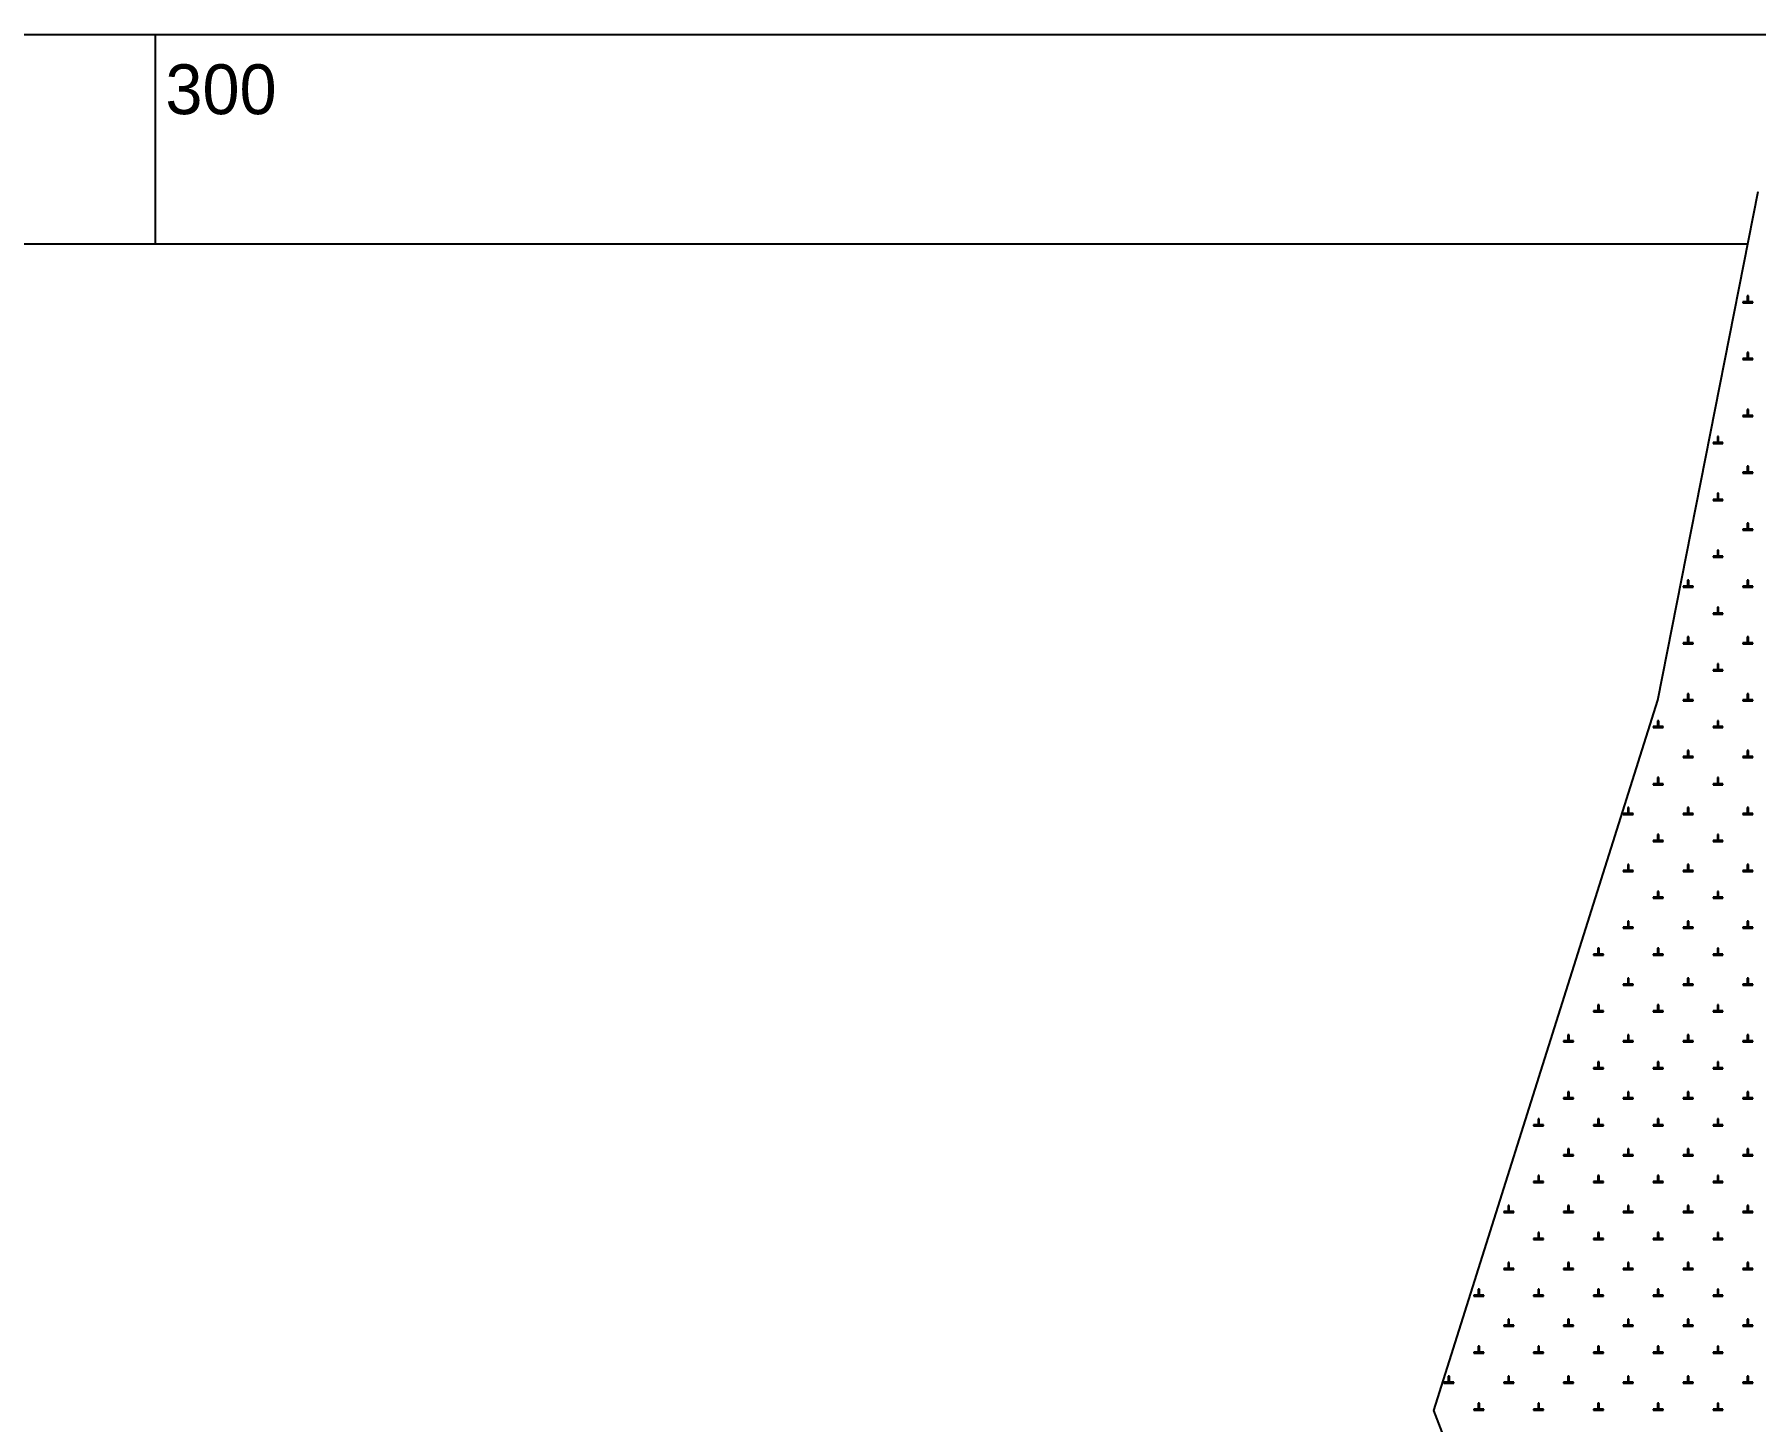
# Model space of a CAD drawing. Extents: x 550890 to 551618, y 1839259 to 1840146.
# Drawn here: x 551293.9 to 551380.3, y 1840040.9 to 1840110.5 of the extents above; entities that cross this region are included whole.
import ezdxf

# ---------------------------------------------------------------- set-up
doc = ezdxf.new("R2010")
doc.units = 0
for name, color, linetype in [('Level 10', 7, 'Continuous'), ('Level 19', 7, 'Continuous'), ('Level 63', 7, 'Continuous')]:
    doc.layers.add(name, color=color, linetype=linetype)

msp = doc.modelspace()

# ---------------------------------------------------------------- linework, layer by layer
at = {"layer": 'Level 10'}
msp.add_lwpolyline([(551419.93, 1839941.82), (551449.31, 1839963.25), (551424.53, 1839996.55), (551383.5, 1839991.13), (551380.09, 1840000), (551364.14, 1840041.48), (551375.37, 1840077.11), (551380.41, 1840102.63)], dxfattribs=at)
at = {"layer": 'Level 19'}
for p, q in [((551379.86, 1840097.09), (551379.64, 1840097.09)), ((551379.64, 1840097.09), (551379.64, 1840097.04)), ((551379.64, 1840097.04), (551380.14, 1840097.04)), ((551379.92, 1840097.39), (551379.86, 1840097.39)), ((551379.86, 1840097.39), (551379.86, 1840097.09)), ((551379.92, 1840097.09), (551379.92, 1840097.39)), ((551380.14, 1840097.09), (551379.92, 1840097.09)), ((551380.14, 1840097.04), (551380.14, 1840097.09)), ((551379.92, 1840094.54), (551379.86, 1840094.54)), ((551379.86, 1840094.54), (551379.86, 1840094.24)), ((551379.92, 1840094.24), (551379.92, 1840094.54)), ((551379.86, 1840094.24), (551379.64, 1840094.24)), ((551379.64, 1840094.24), (551379.64, 1840094.19)), ((551379.64, 1840094.19), (551380.14, 1840094.19)), ((551380.14, 1840094.24), (551379.92, 1840094.24)), ((551380.14, 1840094.19), (551380.14, 1840094.24)), ((551379.92, 1840091.69), (551379.86, 1840091.69)), ((551379.86, 1840091.69), (551379.86, 1840091.39)), ((551379.92, 1840091.39), (551379.92, 1840091.69)), ((551379.86, 1840091.39), (551379.64, 1840091.39)), ((551379.64, 1840091.39), (551379.64, 1840091.34)), ((551379.64, 1840091.34), (551380.14, 1840091.34)), ((551380.14, 1840091.39), (551379.92, 1840091.39)), ((551380.14, 1840091.34), (551380.14, 1840091.39)), ((551378.36, 1840090.04), (551378.14, 1840090.04)), ((551378.14, 1840090.04), (551378.14, 1840089.99)), ((551378.14, 1840089.99), (551378.64, 1840089.99)), ((551378.42, 1840090.34), (551378.36, 1840090.34)), ((551378.36, 1840090.34), (551378.36, 1840090.04)), ((551378.42, 1840090.04), (551378.42, 1840090.34)), ((551378.64, 1840090.04), (551378.42, 1840090.04)), ((551378.64, 1840089.99), (551378.64, 1840090.04)), ((551379.86, 1840088.54), (551379.64, 1840088.54)), ((551379.64, 1840088.54), (551379.64, 1840088.49)), ((551379.64, 1840088.49), (551380.14, 1840088.49)), ((551379.92, 1840088.84), (551379.86, 1840088.84)), ((551379.86, 1840088.84), (551379.86, 1840088.54)), ((551379.92, 1840088.54), (551379.92, 1840088.84)), ((551380.14, 1840088.54), (551379.92, 1840088.54)), ((551380.14, 1840088.49), (551380.14, 1840088.54)), ((551378.42, 1840087.49), (551378.36, 1840087.49)), ((551378.36, 1840087.49), (551378.36, 1840087.18)), ((551378.42, 1840087.18), (551378.42, 1840087.49)), ((551378.36, 1840087.18), (551378.14, 1840087.18)), ((551378.14, 1840087.18), (551378.14, 1840087.13)), ((551378.14, 1840087.13), (551378.64, 1840087.13)), ((551378.64, 1840087.18), (551378.42, 1840087.18)), ((551378.64, 1840087.13), (551378.64, 1840087.18)), ((551379.86, 1840085.68), (551379.64, 1840085.68)), ((551379.64, 1840085.68), (551379.64, 1840085.63)), ((551379.64, 1840085.63), (551380.14, 1840085.63)), ((551379.92, 1840085.99), (551379.86, 1840085.99)), ((551379.86, 1840085.99), (551379.86, 1840085.68)), ((551379.92, 1840085.68), (551379.92, 1840085.99)), ((551380.14, 1840085.68), (551379.92, 1840085.68)), ((551380.14, 1840085.63), (551380.14, 1840085.68)), ((551378.36, 1840084.33), (551378.14, 1840084.33)), ((551378.14, 1840084.33), (551378.14, 1840084.28)), ((551378.14, 1840084.28), (551378.64, 1840084.28)), ((551378.42, 1840084.63), (551378.36, 1840084.63)), ((551378.36, 1840084.63), (551378.36, 1840084.33)), ((551378.42, 1840084.33), (551378.42, 1840084.63)), ((551378.64, 1840084.33), (551378.42, 1840084.33)), ((551378.64, 1840084.28), (551378.64, 1840084.33)), ((551376.92, 1840083.13), (551376.86, 1840083.13)), ((551376.86, 1840083.13), (551376.86, 1840082.83)), ((551376.92, 1840082.83), (551376.92, 1840083.13)), ((551379.92, 1840083.13), (551379.86, 1840083.13)), ((551379.86, 1840083.13), (551379.86, 1840082.83)), ((551379.92, 1840082.83), (551379.92, 1840083.13)), ((551376.86, 1840082.83), (551376.64, 1840082.83)), ((551376.64, 1840082.83), (551376.64, 1840082.78)), ((551376.64, 1840082.78), (551377.14, 1840082.78)), ((551377.14, 1840082.83), (551376.92, 1840082.83)), ((551377.14, 1840082.78), (551377.14, 1840082.83)), ((551379.86, 1840082.83), (551379.64, 1840082.83)), ((551379.64, 1840082.83), (551379.64, 1840082.78)), ((551379.64, 1840082.78), (551380.14, 1840082.78)), ((551380.14, 1840082.83), (551379.92, 1840082.83)), ((551380.14, 1840082.78), (551380.14, 1840082.83)), ((551378.36, 1840081.48), (551378.14, 1840081.48)), ((551378.14, 1840081.48), (551378.14, 1840081.43)), ((551378.14, 1840081.43), (551378.64, 1840081.43)), ((551378.42, 1840081.78), (551378.36, 1840081.78)), ((551378.36, 1840081.78), (551378.36, 1840081.48)), ((551378.42, 1840081.48), (551378.42, 1840081.78)), ((551378.64, 1840081.48), (551378.42, 1840081.48)), ((551378.64, 1840081.43), (551378.64, 1840081.48)), ((551376.86, 1840079.98), (551376.64, 1840079.98)), ((551376.64, 1840079.98), (551376.64, 1840079.93)), ((551376.64, 1840079.93), (551377.14, 1840079.93)), ((551376.92, 1840080.28), (551376.86, 1840080.28)), ((551376.86, 1840080.28), (551376.86, 1840079.98)), ((551376.92, 1840079.98), (551376.92, 1840080.28)), ((551377.14, 1840079.98), (551376.92, 1840079.98)), ((551377.14, 1840079.93), (551377.14, 1840079.98)), ((551379.86, 1840079.98), (551379.64, 1840079.98)), ((551379.64, 1840079.98), (551379.64, 1840079.93)), ((551379.64, 1840079.93), (551380.14, 1840079.93)), ((551379.92, 1840080.28), (551379.86, 1840080.28)), ((551379.86, 1840080.28), (551379.86, 1840079.98)), ((551379.92, 1840079.98), (551379.92, 1840080.28)), ((551380.14, 1840079.98), (551379.92, 1840079.98)), ((551380.14, 1840079.93), (551380.14, 1840079.98)), ((551378.42, 1840078.93), (551378.36, 1840078.93)), ((551378.36, 1840078.93), (551378.36, 1840078.63)), ((551378.42, 1840078.63), (551378.42, 1840078.93)), ((551378.36, 1840078.63), (551378.14, 1840078.63)), ((551378.14, 1840078.63), (551378.14, 1840078.58)), ((551378.14, 1840078.58), (551378.64, 1840078.58)), ((551378.64, 1840078.63), (551378.42, 1840078.63)), ((551378.64, 1840078.58), (551378.64, 1840078.63)), ((551376.86, 1840077.13), (551376.64, 1840077.13)), ((551376.64, 1840077.13), (551376.64, 1840077.08)), ((551376.64, 1840077.08), (551377.14, 1840077.08)), ((551376.92, 1840077.43), (551376.86, 1840077.43)), ((551376.86, 1840077.43), (551376.86, 1840077.13)), ((551376.92, 1840077.13), (551376.92, 1840077.43)), ((551377.14, 1840077.13), (551376.92, 1840077.13)), ((551377.14, 1840077.08), (551377.14, 1840077.13)), ((551379.86, 1840077.13), (551379.64, 1840077.13)), ((551379.64, 1840077.13), (551379.64, 1840077.08)), ((551379.64, 1840077.08), (551380.14, 1840077.08)), ((551379.92, 1840077.43), (551379.86, 1840077.43)), ((551379.86, 1840077.43), (551379.86, 1840077.13)), ((551379.92, 1840077.13), (551379.92, 1840077.43)), ((551380.14, 1840077.13), (551379.92, 1840077.13)), ((551380.14, 1840077.08), (551380.14, 1840077.13)), ((551375.36, 1840075.78), (551375.14, 1840075.78)), ((551375.14, 1840075.78), (551375.14, 1840075.73)), ((551375.14, 1840075.73), (551375.64, 1840075.73)), ((551375.42, 1840076.08), (551375.36, 1840076.08)), ((551375.36, 1840076.08), (551375.36, 1840075.78)), ((551375.42, 1840075.78), (551375.42, 1840076.08)), ((551375.64, 1840075.78), (551375.42, 1840075.78)), ((551375.64, 1840075.73), (551375.64, 1840075.78)), ((551378.36, 1840075.78), (551378.14, 1840075.78)), ((551378.14, 1840075.78), (551378.14, 1840075.73)), ((551378.14, 1840075.73), (551378.64, 1840075.73)), ((551378.42, 1840076.08), (551378.36, 1840076.08)), ((551378.36, 1840076.08), (551378.36, 1840075.78)), ((551378.42, 1840075.78), (551378.42, 1840076.08)), ((551378.64, 1840075.78), (551378.42, 1840075.78)), ((551378.64, 1840075.73), (551378.64, 1840075.78)), ((551376.92, 1840074.58), (551376.86, 1840074.58)), ((551376.86, 1840074.58), (551376.86, 1840074.28)), ((551376.92, 1840074.28), (551376.92, 1840074.58)), ((551379.92, 1840074.58), (551379.86, 1840074.58)), ((551379.86, 1840074.58), (551379.86, 1840074.28)), ((551379.92, 1840074.28), (551379.92, 1840074.58)), ((551376.86, 1840074.28), (551376.64, 1840074.28)), ((551376.64, 1840074.28), (551376.64, 1840074.23)), ((551376.64, 1840074.23), (551377.14, 1840074.23)), ((551377.14, 1840074.28), (551376.92, 1840074.28)), ((551377.14, 1840074.23), (551377.14, 1840074.28)), ((551379.86, 1840074.28), (551379.64, 1840074.28)), ((551379.64, 1840074.28), (551379.64, 1840074.23)), ((551379.64, 1840074.23), (551380.14, 1840074.23)), ((551380.14, 1840074.28), (551379.92, 1840074.28)), ((551380.14, 1840074.23), (551380.14, 1840074.28)), ((551375.36, 1840072.92), (551375.14, 1840072.92)), ((551375.14, 1840072.92), (551375.14, 1840072.87)), ((551375.14, 1840072.87), (551375.64, 1840072.87)), ((551375.42, 1840073.23), (551375.36, 1840073.23)), ((551375.36, 1840073.23), (551375.36, 1840072.92)), ((551375.42, 1840072.92), (551375.42, 1840073.23)), ((551375.64, 1840072.92), (551375.42, 1840072.92)), ((551375.64, 1840072.87), (551375.64, 1840072.92)), ((551378.36, 1840072.92), (551378.14, 1840072.92)), ((551378.14, 1840072.92), (551378.14, 1840072.87)), ((551378.14, 1840072.87), (551378.64, 1840072.87)), ((551378.42, 1840073.23), (551378.36, 1840073.23)), ((551378.36, 1840073.23), (551378.36, 1840072.92)), ((551378.42, 1840072.92), (551378.42, 1840073.23)), ((551378.64, 1840072.92), (551378.42, 1840072.92)), ((551378.64, 1840072.87), (551378.64, 1840072.92)), ((551373.86, 1840071.42), (551373.64, 1840071.42)), ((551373.64, 1840071.42), (551373.64, 1840071.37)), ((551373.64, 1840071.37), (551374.14, 1840071.37)), ((551373.92, 1840071.73), (551373.86, 1840071.73)), ((551373.86, 1840071.73), (551373.86, 1840071.42)), ((551373.92, 1840071.42), (551373.92, 1840071.73)), ((551374.14, 1840071.42), (551373.92, 1840071.42)), ((551374.14, 1840071.37), (551374.14, 1840071.42)), ((551376.86, 1840071.42), (551376.64, 1840071.42)), ((551376.64, 1840071.42), (551376.64, 1840071.37)), ((551376.64, 1840071.37), (551377.14, 1840071.37)), ((551376.92, 1840071.73), (551376.86, 1840071.73)), ((551376.86, 1840071.73), (551376.86, 1840071.42)), ((551376.92, 1840071.42), (551376.92, 1840071.73)), ((551377.14, 1840071.42), (551376.92, 1840071.42)), ((551377.14, 1840071.37), (551377.14, 1840071.42)), ((551379.86, 1840071.42), (551379.64, 1840071.42)), ((551379.64, 1840071.42), (551379.64, 1840071.37)), ((551379.64, 1840071.37), (551380.14, 1840071.37)), ((551379.92, 1840071.73), (551379.86, 1840071.73)), ((551379.86, 1840071.73), (551379.86, 1840071.42)), ((551379.92, 1840071.42), (551379.92, 1840071.73)), ((551380.14, 1840071.42), (551379.92, 1840071.42)), ((551380.14, 1840071.37), (551380.14, 1840071.42)), ((551375.42, 1840070.37), (551375.36, 1840070.37)), ((551375.36, 1840070.37), (551375.36, 1840070.07)), ((551375.42, 1840070.07), (551375.42, 1840070.37)), ((551378.42, 1840070.37), (551378.36, 1840070.37)), ((551378.36, 1840070.37), (551378.36, 1840070.07)), ((551378.42, 1840070.07), (551378.42, 1840070.37)), ((551375.36, 1840070.07), (551375.14, 1840070.07)), ((551375.14, 1840070.07), (551375.14, 1840070.02)), ((551375.14, 1840070.02), (551375.64, 1840070.02)), ((551375.64, 1840070.07), (551375.42, 1840070.07)), ((551375.64, 1840070.02), (551375.64, 1840070.07)), ((551378.36, 1840070.07), (551378.14, 1840070.07)), ((551378.14, 1840070.07), (551378.14, 1840070.02)), ((551378.14, 1840070.02), (551378.64, 1840070.02)), ((551378.64, 1840070.07), (551378.42, 1840070.07)), ((551378.64, 1840070.02), (551378.64, 1840070.07)), ((551373.86, 1840068.57), (551373.64, 1840068.57)), ((551373.64, 1840068.57), (551373.64, 1840068.52)), ((551373.64, 1840068.52), (551374.14, 1840068.52)), ((551373.92, 1840068.87), (551373.86, 1840068.87)), ((551373.86, 1840068.87), (551373.86, 1840068.57)), ((551373.92, 1840068.57), (551373.92, 1840068.87)), ((551374.14, 1840068.57), (551373.92, 1840068.57)), ((551374.14, 1840068.52), (551374.14, 1840068.57)), ((551376.86, 1840068.57), (551376.64, 1840068.57)), ((551376.64, 1840068.57), (551376.64, 1840068.52)), ((551376.64, 1840068.52), (551377.14, 1840068.52)), ((551376.92, 1840068.87), (551376.86, 1840068.87)), ((551376.86, 1840068.87), (551376.86, 1840068.57)), ((551376.92, 1840068.57), (551376.92, 1840068.87)), ((551377.14, 1840068.57), (551376.92, 1840068.57)), ((551377.14, 1840068.52), (551377.14, 1840068.57)), ((551379.86, 1840068.57), (551379.64, 1840068.57)), ((551379.64, 1840068.57), (551379.64, 1840068.52)), ((551379.64, 1840068.52), (551380.14, 1840068.52)), ((551379.92, 1840068.87), (551379.86, 1840068.87)), ((551379.86, 1840068.87), (551379.86, 1840068.57)), ((551379.92, 1840068.57), (551379.92, 1840068.87)), ((551380.14, 1840068.57), (551379.92, 1840068.57)), ((551380.14, 1840068.52), (551380.14, 1840068.57)), ((551375.42, 1840067.52), (551375.36, 1840067.52)), ((551375.36, 1840067.52), (551375.36, 1840067.22)), ((551375.42, 1840067.22), (551375.42, 1840067.52)), ((551378.42, 1840067.52), (551378.36, 1840067.52)), ((551378.36, 1840067.52), (551378.36, 1840067.22)), ((551378.42, 1840067.22), (551378.42, 1840067.52)), ((551375.36, 1840067.22), (551375.14, 1840067.22)), ((551375.14, 1840067.22), (551375.14, 1840067.17)), ((551375.14, 1840067.17), (551375.64, 1840067.17)), ((551375.64, 1840067.22), (551375.42, 1840067.22)), ((551375.64, 1840067.17), (551375.64, 1840067.22)), ((551378.36, 1840067.22), (551378.14, 1840067.22)), ((551378.14, 1840067.22), (551378.14, 1840067.17)), ((551378.14, 1840067.17), (551378.64, 1840067.17)), ((551378.64, 1840067.22), (551378.42, 1840067.22)), ((551378.64, 1840067.17), (551378.64, 1840067.22)), ((551373.92, 1840066.02), (551373.86, 1840066.02)), ((551373.86, 1840066.02), (551373.86, 1840065.72)), ((551373.92, 1840065.72), (551373.92, 1840066.02)), ((551376.92, 1840066.02), (551376.86, 1840066.02)), ((551376.86, 1840066.02), (551376.86, 1840065.72)), ((551376.92, 1840065.72), (551376.92, 1840066.02)), ((551379.92, 1840066.02), (551379.86, 1840066.02)), ((551379.86, 1840066.02), (551379.86, 1840065.72)), ((551379.92, 1840065.72), (551379.92, 1840066.02)), ((551373.86, 1840065.72), (551373.64, 1840065.72)), ((551373.64, 1840065.72), (551373.64, 1840065.67)), ((551373.64, 1840065.67), (551374.14, 1840065.67)), ((551374.14, 1840065.72), (551373.92, 1840065.72)), ((551374.14, 1840065.67), (551374.14, 1840065.72)), ((551376.86, 1840065.72), (551376.64, 1840065.72)), ((551376.64, 1840065.72), (551376.64, 1840065.67)), ((551376.64, 1840065.67), (551377.14, 1840065.67)), ((551377.14, 1840065.72), (551376.92, 1840065.72)), ((551377.14, 1840065.67), (551377.14, 1840065.72)), ((551379.86, 1840065.72), (551379.64, 1840065.72)), ((551379.64, 1840065.72), (551379.64, 1840065.67)), ((551379.64, 1840065.67), (551380.14, 1840065.67)), ((551380.14, 1840065.72), (551379.92, 1840065.72)), ((551380.14, 1840065.67), (551380.14, 1840065.72)), ((551372.36, 1840064.37), (551372.14, 1840064.37)), ((551372.14, 1840064.37), (551372.14, 1840064.32)), ((551372.14, 1840064.32), (551372.64, 1840064.32)), ((551372.42, 1840064.67), (551372.36, 1840064.67)), ((551372.36, 1840064.67), (551372.36, 1840064.37)), ((551372.42, 1840064.37), (551372.42, 1840064.67)), ((551372.64, 1840064.37), (551372.42, 1840064.37)), ((551372.64, 1840064.32), (551372.64, 1840064.37)), ((551375.36, 1840064.37), (551375.14, 1840064.37)), ((551375.14, 1840064.37), (551375.14, 1840064.32)), ((551375.14, 1840064.32), (551375.64, 1840064.32)), ((551375.42, 1840064.67), (551375.36, 1840064.67)), ((551375.36, 1840064.67), (551375.36, 1840064.37)), ((551375.42, 1840064.37), (551375.42, 1840064.67)), ((551375.64, 1840064.37), (551375.42, 1840064.37)), ((551375.64, 1840064.32), (551375.64, 1840064.37)), ((551378.36, 1840064.37), (551378.14, 1840064.37)), ((551378.14, 1840064.37), (551378.14, 1840064.32)), ((551378.14, 1840064.32), (551378.64, 1840064.32)), ((551378.42, 1840064.67), (551378.36, 1840064.67)), ((551378.36, 1840064.67), (551378.36, 1840064.37)), ((551378.42, 1840064.37), (551378.42, 1840064.67)), ((551378.64, 1840064.37), (551378.42, 1840064.37)), ((551378.64, 1840064.32), (551378.64, 1840064.37)), ((551373.92, 1840063.17), (551373.86, 1840063.17)), ((551373.86, 1840063.17), (551373.86, 1840062.87)), ((551373.92, 1840062.87), (551373.92, 1840063.17)), ((551376.92, 1840063.17), (551376.86, 1840063.17)), ((551376.86, 1840063.17), (551376.86, 1840062.87)), ((551376.92, 1840062.87), (551376.92, 1840063.17)), ((551379.92, 1840063.17), (551379.86, 1840063.17)), ((551379.86, 1840063.17), (551379.86, 1840062.87)), ((551379.92, 1840062.87), (551379.92, 1840063.17)), ((551373.86, 1840062.87), (551373.64, 1840062.87)), ((551373.64, 1840062.87), (551373.64, 1840062.82)), ((551373.64, 1840062.82), (551374.14, 1840062.82)), ((551374.14, 1840062.87), (551373.92, 1840062.87)), ((551374.14, 1840062.82), (551374.14, 1840062.87)), ((551376.86, 1840062.87), (551376.64, 1840062.87)), ((551376.64, 1840062.87), (551376.64, 1840062.82)), ((551376.64, 1840062.82), (551377.14, 1840062.82)), ((551377.14, 1840062.87), (551376.92, 1840062.87)), ((551377.14, 1840062.82), (551377.14, 1840062.87)), ((551379.86, 1840062.87), (551379.64, 1840062.87)), ((551379.64, 1840062.87), (551379.64, 1840062.82)), ((551379.64, 1840062.82), (551380.14, 1840062.82)), ((551380.14, 1840062.87), (551379.92, 1840062.87)), ((551380.14, 1840062.82), (551380.14, 1840062.87)), ((551372.36, 1840061.52), (551372.14, 1840061.52)), ((551372.14, 1840061.52), (551372.14, 1840061.47)), ((551372.14, 1840061.47), (551372.64, 1840061.47)), ((551372.42, 1840061.82), (551372.36, 1840061.82)), ((551372.36, 1840061.82), (551372.36, 1840061.52)), ((551372.42, 1840061.52), (551372.42, 1840061.82)), ((551372.64, 1840061.52), (551372.42, 1840061.52)), ((551372.64, 1840061.47), (551372.64, 1840061.52)), ((551375.36, 1840061.52), (551375.14, 1840061.52)), ((551375.14, 1840061.52), (551375.14, 1840061.47)), ((551375.14, 1840061.47), (551375.64, 1840061.47)), ((551375.42, 1840061.82), (551375.36, 1840061.82)), ((551375.36, 1840061.82), (551375.36, 1840061.52)), ((551375.42, 1840061.52), (551375.42, 1840061.82)), ((551375.64, 1840061.52), (551375.42, 1840061.52)), ((551375.64, 1840061.47), (551375.64, 1840061.52)), ((551378.36, 1840061.52), (551378.14, 1840061.52)), ((551378.14, 1840061.52), (551378.14, 1840061.47)), ((551378.14, 1840061.47), (551378.64, 1840061.47)), ((551378.42, 1840061.82), (551378.36, 1840061.82)), ((551378.36, 1840061.82), (551378.36, 1840061.52)), ((551378.42, 1840061.52), (551378.42, 1840061.82)), ((551378.64, 1840061.52), (551378.42, 1840061.52)), ((551378.64, 1840061.47), (551378.64, 1840061.52)), ((551370.86, 1840060.02), (551370.64, 1840060.02)), ((551370.64, 1840060.02), (551370.64, 1840059.97)), ((551370.64, 1840059.97), (551371.14, 1840059.97)), ((551370.92, 1840060.32), (551370.86, 1840060.32)), ((551370.86, 1840060.32), (551370.86, 1840060.02)), ((551370.92, 1840060.02), (551370.92, 1840060.32)), ((551371.14, 1840060.02), (551370.92, 1840060.02)), ((551371.14, 1840059.97), (551371.14, 1840060.02)), ((551373.86, 1840060.02), (551373.64, 1840060.02)), ((551373.64, 1840060.02), (551373.64, 1840059.97)), ((551373.64, 1840059.97), (551374.14, 1840059.97)), ((551373.92, 1840060.32), (551373.86, 1840060.32)), ((551373.86, 1840060.32), (551373.86, 1840060.02)), ((551373.92, 1840060.02), (551373.92, 1840060.32)), ((551374.14, 1840060.02), (551373.92, 1840060.02)), ((551374.14, 1840059.97), (551374.14, 1840060.02)), ((551376.86, 1840060.02), (551376.64, 1840060.02)), ((551376.64, 1840060.02), (551376.64, 1840059.97)), ((551376.64, 1840059.97), (551377.14, 1840059.97)), ((551376.92, 1840060.32), (551376.86, 1840060.32)), ((551376.86, 1840060.32), (551376.86, 1840060.02)), ((551376.92, 1840060.02), (551376.92, 1840060.32)), ((551377.14, 1840060.02), (551376.92, 1840060.02)), ((551377.14, 1840059.97), (551377.14, 1840060.02)), ((551379.86, 1840060.02), (551379.64, 1840060.02)), ((551379.64, 1840060.02), (551379.64, 1840059.97)), ((551379.64, 1840059.97), (551380.14, 1840059.97)), ((551379.92, 1840060.32), (551379.86, 1840060.32)), ((551379.86, 1840060.32), (551379.86, 1840060.02)), ((551379.92, 1840060.02), (551379.92, 1840060.32)), ((551380.14, 1840060.02), (551379.92, 1840060.02)), ((551380.14, 1840059.97), (551380.14, 1840060.02)), ((551372.42, 1840058.97), (551372.36, 1840058.97)), ((551372.36, 1840058.97), (551372.36, 1840058.66)), ((551372.42, 1840058.66), (551372.42, 1840058.97)), ((551375.42, 1840058.97), (551375.36, 1840058.97)), ((551375.36, 1840058.97), (551375.36, 1840058.66)), ((551375.42, 1840058.66), (551375.42, 1840058.97)), ((551378.42, 1840058.97), (551378.36, 1840058.97)), ((551378.36, 1840058.97), (551378.36, 1840058.66)), ((551378.42, 1840058.66), (551378.42, 1840058.97)), ((551372.36, 1840058.66), (551372.14, 1840058.66)), ((551372.14, 1840058.66), (551372.14, 1840058.61)), ((551372.14, 1840058.61), (551372.64, 1840058.61)), ((551372.64, 1840058.66), (551372.42, 1840058.66)), ((551372.64, 1840058.61), (551372.64, 1840058.66)), ((551375.36, 1840058.66), (551375.14, 1840058.66)), ((551375.14, 1840058.66), (551375.14, 1840058.61)), ((551375.14, 1840058.61), (551375.64, 1840058.61)), ((551375.64, 1840058.66), (551375.42, 1840058.66)), ((551375.64, 1840058.61), (551375.64, 1840058.66)), ((551378.36, 1840058.66), (551378.14, 1840058.66)), ((551378.14, 1840058.66), (551378.14, 1840058.61)), ((551378.14, 1840058.61), (551378.64, 1840058.61)), ((551378.64, 1840058.66), (551378.42, 1840058.66)), ((551378.64, 1840058.61), (551378.64, 1840058.66)), ((551370.86, 1840057.16), (551370.64, 1840057.16)), ((551370.64, 1840057.16), (551370.64, 1840057.11)), ((551370.92, 1840057.47), (551370.86, 1840057.47)), ((551370.86, 1840057.47), (551370.86, 1840057.16)), ((551370.92, 1840057.16), (551370.92, 1840057.47)), ((551371.14, 1840057.16), (551370.92, 1840057.16)), ((551371.14, 1840057.11), (551371.14, 1840057.16)), ((551373.86, 1840057.16), (551373.64, 1840057.16)), ((551373.64, 1840057.16), (551373.64, 1840057.11)), ((551373.92, 1840057.47), (551373.86, 1840057.47)), ((551373.86, 1840057.47), (551373.86, 1840057.16)), ((551373.92, 1840057.16), (551373.92, 1840057.47)), ((551374.14, 1840057.16), (551373.92, 1840057.16)), ((551374.14, 1840057.11), (551374.14, 1840057.16)), ((551376.86, 1840057.16), (551376.64, 1840057.16)), ((551376.64, 1840057.16), (551376.64, 1840057.11)), ((551376.92, 1840057.47), (551376.86, 1840057.47)), ((551376.86, 1840057.47), (551376.86, 1840057.16)), ((551376.92, 1840057.16), (551376.92, 1840057.47)), ((551377.14, 1840057.16), (551376.92, 1840057.16)), ((551377.14, 1840057.11), (551377.14, 1840057.16)), ((551379.86, 1840057.16), (551379.64, 1840057.16)), ((551379.64, 1840057.16), (551379.64, 1840057.11)), ((551379.92, 1840057.47), (551379.86, 1840057.47)), ((551379.86, 1840057.47), (551379.86, 1840057.16)), ((551379.92, 1840057.16), (551379.92, 1840057.47)), ((551380.14, 1840057.16), (551379.92, 1840057.16)), ((551380.14, 1840057.11), (551380.14, 1840057.16)), ((551370.64, 1840057.11), (551371.14, 1840057.11)), ((551373.64, 1840057.11), (551374.14, 1840057.11)), ((551376.64, 1840057.11), (551377.14, 1840057.11)), ((551379.64, 1840057.11), (551380.14, 1840057.11)), ((551369.36, 1840055.81), (551369.14, 1840055.81)), ((551369.14, 1840055.81), (551369.14, 1840055.76)), ((551369.14, 1840055.76), (551369.64, 1840055.76)), ((551369.42, 1840056.11), (551369.36, 1840056.11)), ((551369.36, 1840056.11), (551369.36, 1840055.81)), ((551369.42, 1840055.81), (551369.42, 1840056.11)), ((551369.64, 1840055.81), (551369.42, 1840055.81)), ((551369.64, 1840055.76), (551369.64, 1840055.81)), ((551372.36, 1840055.81), (551372.14, 1840055.81)), ((551372.14, 1840055.81), (551372.14, 1840055.76)), ((551372.14, 1840055.76), (551372.64, 1840055.76)), ((551372.42, 1840056.11), (551372.36, 1840056.11)), ((551372.36, 1840056.11), (551372.36, 1840055.81)), ((551372.42, 1840055.81), (551372.42, 1840056.11)), ((551372.64, 1840055.81), (551372.42, 1840055.81)), ((551372.64, 1840055.76), (551372.64, 1840055.81)), ((551375.36, 1840055.81), (551375.14, 1840055.81)), ((551375.14, 1840055.81), (551375.14, 1840055.76)), ((551375.14, 1840055.76), (551375.64, 1840055.76)), ((551375.42, 1840056.11), (551375.36, 1840056.11)), ((551375.36, 1840056.11), (551375.36, 1840055.81)), ((551375.42, 1840055.81), (551375.42, 1840056.11)), ((551375.64, 1840055.81), (551375.42, 1840055.81)), ((551375.64, 1840055.76), (551375.64, 1840055.81)), ((551378.36, 1840055.81), (551378.14, 1840055.81)), ((551378.14, 1840055.81), (551378.14, 1840055.76)), ((551378.14, 1840055.76), (551378.64, 1840055.76)), ((551378.42, 1840056.11), (551378.36, 1840056.11)), ((551378.36, 1840056.11), (551378.36, 1840055.81)), ((551378.42, 1840055.81), (551378.42, 1840056.11)), ((551378.64, 1840055.81), (551378.42, 1840055.81)), ((551378.64, 1840055.76), (551378.64, 1840055.81)), ((551370.92, 1840054.61), (551370.86, 1840054.61)), ((551370.86, 1840054.61), (551370.86, 1840054.31)), ((551370.92, 1840054.31), (551370.92, 1840054.61)), ((551373.92, 1840054.61), (551373.86, 1840054.61)), ((551373.86, 1840054.61), (551373.86, 1840054.31)), ((551373.92, 1840054.31), (551373.92, 1840054.61)), ((551376.92, 1840054.61), (551376.86, 1840054.61)), ((551376.86, 1840054.61), (551376.86, 1840054.31)), ((551376.92, 1840054.31), (551376.92, 1840054.61)), ((551379.92, 1840054.61), (551379.86, 1840054.61)), ((551379.86, 1840054.61), (551379.86, 1840054.31)), ((551379.92, 1840054.31), (551379.92, 1840054.61)), ((551370.86, 1840054.31), (551370.64, 1840054.31)), ((551370.64, 1840054.31), (551370.64, 1840054.26)), ((551370.64, 1840054.26), (551371.14, 1840054.26)), ((551371.14, 1840054.31), (551370.92, 1840054.31)), ((551371.14, 1840054.26), (551371.14, 1840054.31)), ((551373.86, 1840054.31), (551373.64, 1840054.31)), ((551373.64, 1840054.31), (551373.64, 1840054.26)), ((551373.64, 1840054.26), (551374.14, 1840054.26)), ((551374.14, 1840054.31), (551373.92, 1840054.31)), ((551374.14, 1840054.26), (551374.14, 1840054.31)), ((551376.86, 1840054.31), (551376.64, 1840054.31)), ((551376.64, 1840054.31), (551376.64, 1840054.26)), ((551376.64, 1840054.26), (551377.14, 1840054.26)), ((551377.14, 1840054.31), (551376.92, 1840054.31)), ((551377.14, 1840054.26), (551377.14, 1840054.31)), ((551379.86, 1840054.31), (551379.64, 1840054.31)), ((551379.64, 1840054.31), (551379.64, 1840054.26)), ((551379.64, 1840054.26), (551380.14, 1840054.26)), ((551380.14, 1840054.31), (551379.92, 1840054.31)), ((551380.14, 1840054.26), (551380.14, 1840054.31)), ((551369.36, 1840052.96), (551369.14, 1840052.96)), ((551369.14, 1840052.96), (551369.14, 1840052.91)), ((551369.14, 1840052.91), (551369.64, 1840052.91)), ((551369.42, 1840053.26), (551369.36, 1840053.26)), ((551369.36, 1840053.26), (551369.36, 1840052.96)), ((551369.42, 1840052.96), (551369.42, 1840053.26)), ((551369.64, 1840052.96), (551369.42, 1840052.96)), ((551369.64, 1840052.91), (551369.64, 1840052.96)), ((551372.36, 1840052.96), (551372.14, 1840052.96)), ((551372.14, 1840052.96), (551372.14, 1840052.91)), ((551372.14, 1840052.91), (551372.64, 1840052.91)), ((551372.42, 1840053.26), (551372.36, 1840053.26)), ((551372.36, 1840053.26), (551372.36, 1840052.96)), ((551372.42, 1840052.96), (551372.42, 1840053.26)), ((551372.64, 1840052.96), (551372.42, 1840052.96)), ((551372.64, 1840052.91), (551372.64, 1840052.96)), ((551375.36, 1840052.96), (551375.14, 1840052.96)), ((551375.14, 1840052.96), (551375.14, 1840052.91)), ((551375.14, 1840052.91), (551375.64, 1840052.91)), ((551375.42, 1840053.26), (551375.36, 1840053.26)), ((551375.36, 1840053.26), (551375.36, 1840052.96)), ((551375.42, 1840052.96), (551375.42, 1840053.26)), ((551375.64, 1840052.96), (551375.42, 1840052.96)), ((551375.64, 1840052.91), (551375.64, 1840052.96)), ((551378.36, 1840052.96), (551378.14, 1840052.96)), ((551378.14, 1840052.96), (551378.14, 1840052.91)), ((551378.14, 1840052.91), (551378.64, 1840052.91)), ((551378.42, 1840053.26), (551378.36, 1840053.26)), ((551378.36, 1840053.26), (551378.36, 1840052.96)), ((551378.42, 1840052.96), (551378.42, 1840053.26)), ((551378.64, 1840052.96), (551378.42, 1840052.96)), ((551378.64, 1840052.91), (551378.64, 1840052.96)), ((551367.86, 1840051.46), (551367.64, 1840051.46)), ((551367.64, 1840051.46), (551367.64, 1840051.41)), ((551367.64, 1840051.41), (551368.14, 1840051.41)), ((551367.92, 1840051.76), (551367.86, 1840051.76)), ((551367.86, 1840051.76), (551367.86, 1840051.46)), ((551367.92, 1840051.46), (551367.92, 1840051.76)), ((551368.14, 1840051.46), (551367.92, 1840051.46)), ((551368.14, 1840051.41), (551368.14, 1840051.46)), ((551370.86, 1840051.46), (551370.64, 1840051.46)), ((551370.64, 1840051.46), (551370.64, 1840051.41)), ((551370.64, 1840051.41), (551371.14, 1840051.41)), ((551370.92, 1840051.76), (551370.86, 1840051.76)), ((551370.86, 1840051.76), (551370.86, 1840051.46)), ((551370.92, 1840051.46), (551370.92, 1840051.76)), ((551371.14, 1840051.46), (551370.92, 1840051.46)), ((551371.14, 1840051.41), (551371.14, 1840051.46)), ((551373.86, 1840051.46), (551373.64, 1840051.46)), ((551373.64, 1840051.46), (551373.64, 1840051.41)), ((551373.64, 1840051.41), (551374.14, 1840051.41)), ((551373.92, 1840051.76), (551373.86, 1840051.76)), ((551373.86, 1840051.76), (551373.86, 1840051.46)), ((551373.92, 1840051.46), (551373.92, 1840051.76)), ((551374.14, 1840051.46), (551373.92, 1840051.46)), ((551374.14, 1840051.41), (551374.14, 1840051.46)), ((551376.86, 1840051.46), (551376.64, 1840051.46)), ((551376.64, 1840051.46), (551376.64, 1840051.41)), ((551376.64, 1840051.41), (551377.14, 1840051.41)), ((551376.92, 1840051.76), (551376.86, 1840051.76)), ((551376.86, 1840051.76), (551376.86, 1840051.46)), ((551376.92, 1840051.46), (551376.92, 1840051.76)), ((551377.14, 1840051.46), (551376.92, 1840051.46)), ((551377.14, 1840051.41), (551377.14, 1840051.46)), ((551379.86, 1840051.46), (551379.64, 1840051.46)), ((551379.64, 1840051.46), (551379.64, 1840051.41)), ((551379.64, 1840051.41), (551380.14, 1840051.41)), ((551379.92, 1840051.76), (551379.86, 1840051.76)), ((551379.86, 1840051.76), (551379.86, 1840051.46)), ((551379.92, 1840051.46), (551379.92, 1840051.76)), ((551380.14, 1840051.46), (551379.92, 1840051.46)), ((551380.14, 1840051.41), (551380.14, 1840051.46)), ((551369.42, 1840050.41), (551369.36, 1840050.41)), ((551369.36, 1840050.41), (551369.36, 1840050.11)), ((551369.42, 1840050.11), (551369.42, 1840050.41)), ((551372.42, 1840050.41), (551372.36, 1840050.41)), ((551372.36, 1840050.41), (551372.36, 1840050.11)), ((551372.42, 1840050.11), (551372.42, 1840050.41)), ((551375.42, 1840050.41), (551375.36, 1840050.41)), ((551375.36, 1840050.41), (551375.36, 1840050.11)), ((551375.42, 1840050.11), (551375.42, 1840050.41)), ((551378.42, 1840050.41), (551378.36, 1840050.41)), ((551378.36, 1840050.41), (551378.36, 1840050.11)), ((551378.42, 1840050.11), (551378.42, 1840050.41)), ((551369.36, 1840050.11), (551369.14, 1840050.11)), ((551369.14, 1840050.11), (551369.14, 1840050.06)), ((551369.14, 1840050.06), (551369.64, 1840050.06)), ((551369.64, 1840050.11), (551369.42, 1840050.11)), ((551369.64, 1840050.06), (551369.64, 1840050.11)), ((551372.36, 1840050.11), (551372.14, 1840050.11)), ((551372.14, 1840050.11), (551372.14, 1840050.06)), ((551372.14, 1840050.06), (551372.64, 1840050.06)), ((551372.64, 1840050.11), (551372.42, 1840050.11)), ((551372.64, 1840050.06), (551372.64, 1840050.11)), ((551375.36, 1840050.11), (551375.14, 1840050.11)), ((551375.14, 1840050.11), (551375.14, 1840050.06)), ((551375.14, 1840050.06), (551375.64, 1840050.06)), ((551375.64, 1840050.11), (551375.42, 1840050.11)), ((551375.64, 1840050.06), (551375.64, 1840050.11)), ((551378.36, 1840050.11), (551378.14, 1840050.11)), ((551378.14, 1840050.11), (551378.14, 1840050.06)), ((551378.14, 1840050.06), (551378.64, 1840050.06)), ((551378.64, 1840050.11), (551378.42, 1840050.11)), ((551378.64, 1840050.06), (551378.64, 1840050.11)), ((551367.86, 1840048.61), (551367.64, 1840048.61)), ((551367.64, 1840048.61), (551367.64, 1840048.56)), ((551367.64, 1840048.56), (551368.14, 1840048.56)), ((551367.92, 1840048.91), (551367.86, 1840048.91)), ((551367.86, 1840048.91), (551367.86, 1840048.61)), ((551367.92, 1840048.61), (551367.92, 1840048.91)), ((551368.14, 1840048.61), (551367.92, 1840048.61)), ((551368.14, 1840048.56), (551368.14, 1840048.61)), ((551370.86, 1840048.61), (551370.64, 1840048.61)), ((551370.64, 1840048.61), (551370.64, 1840048.56)), ((551370.64, 1840048.56), (551371.14, 1840048.56)), ((551370.92, 1840048.91), (551370.86, 1840048.91)), ((551370.86, 1840048.91), (551370.86, 1840048.61)), ((551370.92, 1840048.61), (551370.92, 1840048.91)), ((551371.14, 1840048.61), (551370.92, 1840048.61)), ((551371.14, 1840048.56), (551371.14, 1840048.61)), ((551373.86, 1840048.61), (551373.64, 1840048.61)), ((551373.64, 1840048.61), (551373.64, 1840048.56)), ((551373.64, 1840048.56), (551374.14, 1840048.56)), ((551373.92, 1840048.91), (551373.86, 1840048.91)), ((551373.86, 1840048.91), (551373.86, 1840048.61)), ((551373.92, 1840048.61), (551373.92, 1840048.91)), ((551374.14, 1840048.61), (551373.92, 1840048.61)), ((551374.14, 1840048.56), (551374.14, 1840048.61)), ((551376.86, 1840048.61), (551376.64, 1840048.61)), ((551376.64, 1840048.61), (551376.64, 1840048.56)), ((551376.64, 1840048.56), (551377.14, 1840048.56)), ((551376.92, 1840048.91), (551376.86, 1840048.91)), ((551376.86, 1840048.91), (551376.86, 1840048.61)), ((551376.92, 1840048.61), (551376.92, 1840048.91)), ((551377.14, 1840048.61), (551376.92, 1840048.61)), ((551377.14, 1840048.56), (551377.14, 1840048.61)), ((551379.86, 1840048.61), (551379.64, 1840048.61)), ((551379.64, 1840048.61), (551379.64, 1840048.56)), ((551379.64, 1840048.56), (551380.14, 1840048.56)), ((551379.92, 1840048.91), (551379.86, 1840048.91)), ((551379.86, 1840048.91), (551379.86, 1840048.61)), ((551379.92, 1840048.61), (551379.92, 1840048.91)), ((551380.14, 1840048.61), (551379.92, 1840048.61)), ((551380.14, 1840048.56), (551380.14, 1840048.61)), ((551366.36, 1840047.26), (551366.14, 1840047.26)), ((551366.14, 1840047.26), (551366.14, 1840047.21)), ((551366.14, 1840047.21), (551366.64, 1840047.21)), ((551366.42, 1840047.56), (551366.36, 1840047.56)), ((551366.36, 1840047.56), (551366.36, 1840047.26)), ((551366.42, 1840047.26), (551366.42, 1840047.56)), ((551366.64, 1840047.26), (551366.42, 1840047.26)), ((551366.64, 1840047.21), (551366.64, 1840047.26)), ((551369.36, 1840047.26), (551369.14, 1840047.26)), ((551369.14, 1840047.26), (551369.14, 1840047.21)), ((551369.14, 1840047.21), (551369.64, 1840047.21)), ((551369.42, 1840047.56), (551369.36, 1840047.56)), ((551369.36, 1840047.56), (551369.36, 1840047.26)), ((551369.42, 1840047.26), (551369.42, 1840047.56)), ((551369.64, 1840047.26), (551369.42, 1840047.26)), ((551369.64, 1840047.21), (551369.64, 1840047.26)), ((551372.36, 1840047.26), (551372.14, 1840047.26)), ((551372.14, 1840047.26), (551372.14, 1840047.21)), ((551372.14, 1840047.21), (551372.64, 1840047.21)), ((551372.42, 1840047.56), (551372.36, 1840047.56)), ((551372.36, 1840047.56), (551372.36, 1840047.26)), ((551372.42, 1840047.26), (551372.42, 1840047.56)), ((551372.64, 1840047.26), (551372.42, 1840047.26)), ((551372.64, 1840047.21), (551372.64, 1840047.26)), ((551375.36, 1840047.26), (551375.14, 1840047.26)), ((551375.14, 1840047.26), (551375.14, 1840047.21)), ((551375.14, 1840047.21), (551375.64, 1840047.21)), ((551375.42, 1840047.56), (551375.36, 1840047.56)), ((551375.36, 1840047.56), (551375.36, 1840047.26)), ((551375.42, 1840047.26), (551375.42, 1840047.56)), ((551375.64, 1840047.26), (551375.42, 1840047.26)), ((551375.64, 1840047.21), (551375.64, 1840047.26)), ((551378.36, 1840047.26), (551378.14, 1840047.26)), ((551378.14, 1840047.26), (551378.14, 1840047.21)), ((551378.14, 1840047.21), (551378.64, 1840047.21)), ((551378.42, 1840047.56), (551378.36, 1840047.56)), ((551378.36, 1840047.56), (551378.36, 1840047.26)), ((551378.42, 1840047.26), (551378.42, 1840047.56)), ((551378.64, 1840047.26), (551378.42, 1840047.26)), ((551378.64, 1840047.21), (551378.64, 1840047.26)), ((551367.92, 1840046.06), (551367.86, 1840046.06)), ((551367.86, 1840046.06), (551367.86, 1840045.76)), ((551367.92, 1840045.76), (551367.92, 1840046.06)), ((551370.92, 1840046.06), (551370.86, 1840046.06)), ((551370.86, 1840046.06), (551370.86, 1840045.76)), ((551370.92, 1840045.76), (551370.92, 1840046.06)), ((551373.92, 1840046.06), (551373.86, 1840046.06)), ((551373.86, 1840046.06), (551373.86, 1840045.76)), ((551373.92, 1840045.76), (551373.92, 1840046.06)), ((551376.92, 1840046.06), (551376.86, 1840046.06)), ((551376.86, 1840046.06), (551376.86, 1840045.76)), ((551376.92, 1840045.76), (551376.92, 1840046.06)), ((551379.92, 1840046.06), (551379.86, 1840046.06)), ((551379.86, 1840046.06), (551379.86, 1840045.76)), ((551379.92, 1840045.76), (551379.92, 1840046.06)), ((551367.86, 1840045.76), (551367.64, 1840045.76)), ((551367.64, 1840045.76), (551367.64, 1840045.71)), ((551367.64, 1840045.71), (551368.14, 1840045.71)), ((551368.14, 1840045.76), (551367.92, 1840045.76)), ((551368.14, 1840045.71), (551368.14, 1840045.76)), ((551370.86, 1840045.76), (551370.64, 1840045.76)), ((551370.64, 1840045.76), (551370.64, 1840045.71)), ((551370.64, 1840045.71), (551371.14, 1840045.71)), ((551371.14, 1840045.76), (551370.92, 1840045.76)), ((551371.14, 1840045.71), (551371.14, 1840045.76)), ((551373.86, 1840045.76), (551373.64, 1840045.76)), ((551373.64, 1840045.76), (551373.64, 1840045.71)), ((551373.64, 1840045.71), (551374.14, 1840045.71)), ((551374.14, 1840045.76), (551373.92, 1840045.76)), ((551374.14, 1840045.71), (551374.14, 1840045.76)), ((551376.86, 1840045.76), (551376.64, 1840045.76)), ((551376.64, 1840045.76), (551376.64, 1840045.71)), ((551376.64, 1840045.71), (551377.14, 1840045.71)), ((551377.14, 1840045.76), (551376.92, 1840045.76)), ((551377.14, 1840045.71), (551377.14, 1840045.76)), ((551379.86, 1840045.76), (551379.64, 1840045.76)), ((551379.64, 1840045.76), (551379.64, 1840045.71)), ((551379.64, 1840045.71), (551380.14, 1840045.71)), ((551380.14, 1840045.76), (551379.92, 1840045.76)), ((551380.14, 1840045.71), (551380.14, 1840045.76)), ((551366.36, 1840044.4), (551366.14, 1840044.4)), ((551366.14, 1840044.4), (551366.14, 1840044.35)), ((551366.14, 1840044.35), (551366.64, 1840044.35)), ((551366.42, 1840044.71), (551366.36, 1840044.71)), ((551366.36, 1840044.71), (551366.36, 1840044.4)), ((551366.42, 1840044.4), (551366.42, 1840044.71)), ((551366.64, 1840044.4), (551366.42, 1840044.4)), ((551366.64, 1840044.35), (551366.64, 1840044.4)), ((551369.36, 1840044.4), (551369.14, 1840044.4)), ((551369.14, 1840044.4), (551369.14, 1840044.35)), ((551369.14, 1840044.35), (551369.64, 1840044.35)), ((551369.42, 1840044.71), (551369.36, 1840044.71)), ((551369.36, 1840044.71), (551369.36, 1840044.4)), ((551369.42, 1840044.4), (551369.42, 1840044.71)), ((551369.64, 1840044.4), (551369.42, 1840044.4)), ((551369.64, 1840044.35), (551369.64, 1840044.4)), ((551372.36, 1840044.4), (551372.14, 1840044.4)), ((551372.14, 1840044.4), (551372.14, 1840044.35)), ((551372.14, 1840044.35), (551372.64, 1840044.35)), ((551372.42, 1840044.71), (551372.36, 1840044.71)), ((551372.36, 1840044.71), (551372.36, 1840044.4)), ((551372.42, 1840044.4), (551372.42, 1840044.71)), ((551372.64, 1840044.4), (551372.42, 1840044.4)), ((551372.64, 1840044.35), (551372.64, 1840044.4)), ((551375.36, 1840044.4), (551375.14, 1840044.4)), ((551375.14, 1840044.4), (551375.14, 1840044.35)), ((551375.14, 1840044.35), (551375.64, 1840044.35)), ((551375.42, 1840044.71), (551375.36, 1840044.71)), ((551375.36, 1840044.71), (551375.36, 1840044.4)), ((551375.42, 1840044.4), (551375.42, 1840044.71)), ((551375.64, 1840044.4), (551375.42, 1840044.4)), ((551375.64, 1840044.35), (551375.64, 1840044.4)), ((551378.36, 1840044.4), (551378.14, 1840044.4)), ((551378.14, 1840044.4), (551378.14, 1840044.35)), ((551378.14, 1840044.35), (551378.64, 1840044.35)), ((551378.42, 1840044.71), (551378.36, 1840044.71)), ((551378.36, 1840044.71), (551378.36, 1840044.4)), ((551378.42, 1840044.4), (551378.42, 1840044.71)), ((551378.64, 1840044.4), (551378.42, 1840044.4)), ((551378.64, 1840044.35), (551378.64, 1840044.4)), ((551364.86, 1840042.9), (551364.64, 1840042.9)), ((551364.64, 1840042.9), (551364.64, 1840042.85)), ((551364.64, 1840042.85), (551365.14, 1840042.85)), ((551364.92, 1840043.21), (551364.86, 1840043.21)), ((551364.86, 1840043.21), (551364.86, 1840042.9)), ((551364.92, 1840042.9), (551364.92, 1840043.21)), ((551365.14, 1840042.9), (551364.92, 1840042.9)), ((551365.14, 1840042.85), (551365.14, 1840042.9)), ((551367.86, 1840042.9), (551367.64, 1840042.9)), ((551367.64, 1840042.9), (551367.64, 1840042.85)), ((551367.64, 1840042.85), (551368.14, 1840042.85)), ((551367.92, 1840043.21), (551367.86, 1840043.21)), ((551367.86, 1840043.21), (551367.86, 1840042.9)), ((551367.92, 1840042.9), (551367.92, 1840043.21)), ((551368.14, 1840042.9), (551367.92, 1840042.9)), ((551368.14, 1840042.85), (551368.14, 1840042.9)), ((551370.86, 1840042.9), (551370.64, 1840042.9)), ((551370.64, 1840042.9), (551370.64, 1840042.85)), ((551370.64, 1840042.85), (551371.14, 1840042.85)), ((551370.92, 1840043.21), (551370.86, 1840043.21)), ((551370.86, 1840043.21), (551370.86, 1840042.9)), ((551370.92, 1840042.9), (551370.92, 1840043.21)), ((551371.14, 1840042.9), (551370.92, 1840042.9)), ((551371.14, 1840042.85), (551371.14, 1840042.9)), ((551373.86, 1840042.9), (551373.64, 1840042.9)), ((551373.64, 1840042.9), (551373.64, 1840042.85)), ((551373.64, 1840042.85), (551374.14, 1840042.85)), ((551373.92, 1840043.21), (551373.86, 1840043.21)), ((551373.86, 1840043.21), (551373.86, 1840042.9)), ((551373.92, 1840042.9), (551373.92, 1840043.21)), ((551374.14, 1840042.9), (551373.92, 1840042.9)), ((551374.14, 1840042.85), (551374.14, 1840042.9)), ((551376.86, 1840042.9), (551376.64, 1840042.9)), ((551376.64, 1840042.9), (551376.64, 1840042.85)), ((551376.64, 1840042.85), (551377.14, 1840042.85)), ((551376.92, 1840043.21), (551376.86, 1840043.21)), ((551376.86, 1840043.21), (551376.86, 1840042.9)), ((551376.92, 1840042.9), (551376.92, 1840043.21)), ((551377.14, 1840042.9), (551376.92, 1840042.9)), ((551377.14, 1840042.85), (551377.14, 1840042.9)), ((551379.86, 1840042.9), (551379.64, 1840042.9)), ((551379.64, 1840042.9), (551379.64, 1840042.85)), ((551379.64, 1840042.85), (551380.14, 1840042.85)), ((551379.92, 1840043.21), (551379.86, 1840043.21)), ((551379.86, 1840043.21), (551379.86, 1840042.9)), ((551379.92, 1840042.9), (551379.92, 1840043.21)), ((551380.14, 1840042.9), (551379.92, 1840042.9)), ((551380.14, 1840042.85), (551380.14, 1840042.9)), ((551366.42, 1840041.85), (551366.36, 1840041.85)), ((551366.36, 1840041.85), (551366.36, 1840041.55)), ((551366.42, 1840041.55), (551366.42, 1840041.85)), ((551369.42, 1840041.85), (551369.36, 1840041.85)), ((551369.36, 1840041.85), (551369.36, 1840041.55)), ((551369.42, 1840041.55), (551369.42, 1840041.85)), ((551372.42, 1840041.85), (551372.36, 1840041.85)), ((551372.36, 1840041.85), (551372.36, 1840041.55)), ((551372.42, 1840041.55), (551372.42, 1840041.85)), ((551375.42, 1840041.85), (551375.36, 1840041.85)), ((551375.36, 1840041.85), (551375.36, 1840041.55)), ((551375.42, 1840041.55), (551375.42, 1840041.85)), ((551378.42, 1840041.85), (551378.36, 1840041.85)), ((551378.36, 1840041.85), (551378.36, 1840041.55)), ((551378.42, 1840041.55), (551378.42, 1840041.85)), ((551366.36, 1840041.55), (551366.14, 1840041.55)), ((551366.14, 1840041.55), (551366.14, 1840041.5)), ((551366.14, 1840041.5), (551366.64, 1840041.5)), ((551366.64, 1840041.55), (551366.42, 1840041.55)), ((551366.64, 1840041.5), (551366.64, 1840041.55)), ((551369.36, 1840041.55), (551369.14, 1840041.55)), ((551369.14, 1840041.55), (551369.14, 1840041.5)), ((551369.14, 1840041.5), (551369.64, 1840041.5)), ((551369.64, 1840041.55), (551369.42, 1840041.55)), ((551369.64, 1840041.5), (551369.64, 1840041.55)), ((551372.36, 1840041.55), (551372.14, 1840041.55)), ((551372.14, 1840041.55), (551372.14, 1840041.5)), ((551372.14, 1840041.5), (551372.64, 1840041.5)), ((551372.64, 1840041.55), (551372.42, 1840041.55)), ((551372.64, 1840041.5), (551372.64, 1840041.55)), ((551375.36, 1840041.55), (551375.14, 1840041.55)), ((551375.14, 1840041.55), (551375.14, 1840041.5)), ((551375.14, 1840041.5), (551375.64, 1840041.5)), ((551375.64, 1840041.55), (551375.42, 1840041.55)), ((551375.64, 1840041.5), (551375.64, 1840041.55)), ((551378.36, 1840041.55), (551378.14, 1840041.55)), ((551378.14, 1840041.55), (551378.14, 1840041.5)), ((551378.14, 1840041.5), (551378.64, 1840041.5)), ((551378.64, 1840041.55), (551378.42, 1840041.55)), ((551378.64, 1840041.5), (551378.64, 1840041.55))]:
    msp.add_line(p, q, dxfattribs=at)
at = {"layer": 'Level 63'}
msp.add_lwpolyline([(550889.5, 1840110.5), (551610.5, 1840110.5), (551610.5, 1839389.5), (550889.5, 1839389.5)], close=True, dxfattribs=at)
for points in [[(551300, 1840100), (551300, 1840110.5)], [(551383.96, 1840100), (551600, 1840100), (551600, 1839400), (550900, 1839400), (550900, 1840100), (551379.89, 1840100)]]:
    msp.add_lwpolyline(points, dxfattribs=at)

# ---------------------------------------------------------------- texts
msp.add_text('300', height=2.5, dxfattribs=at).set_placement((551300.5, 1840106.5))

doc.saveas('drawing.dxf')
